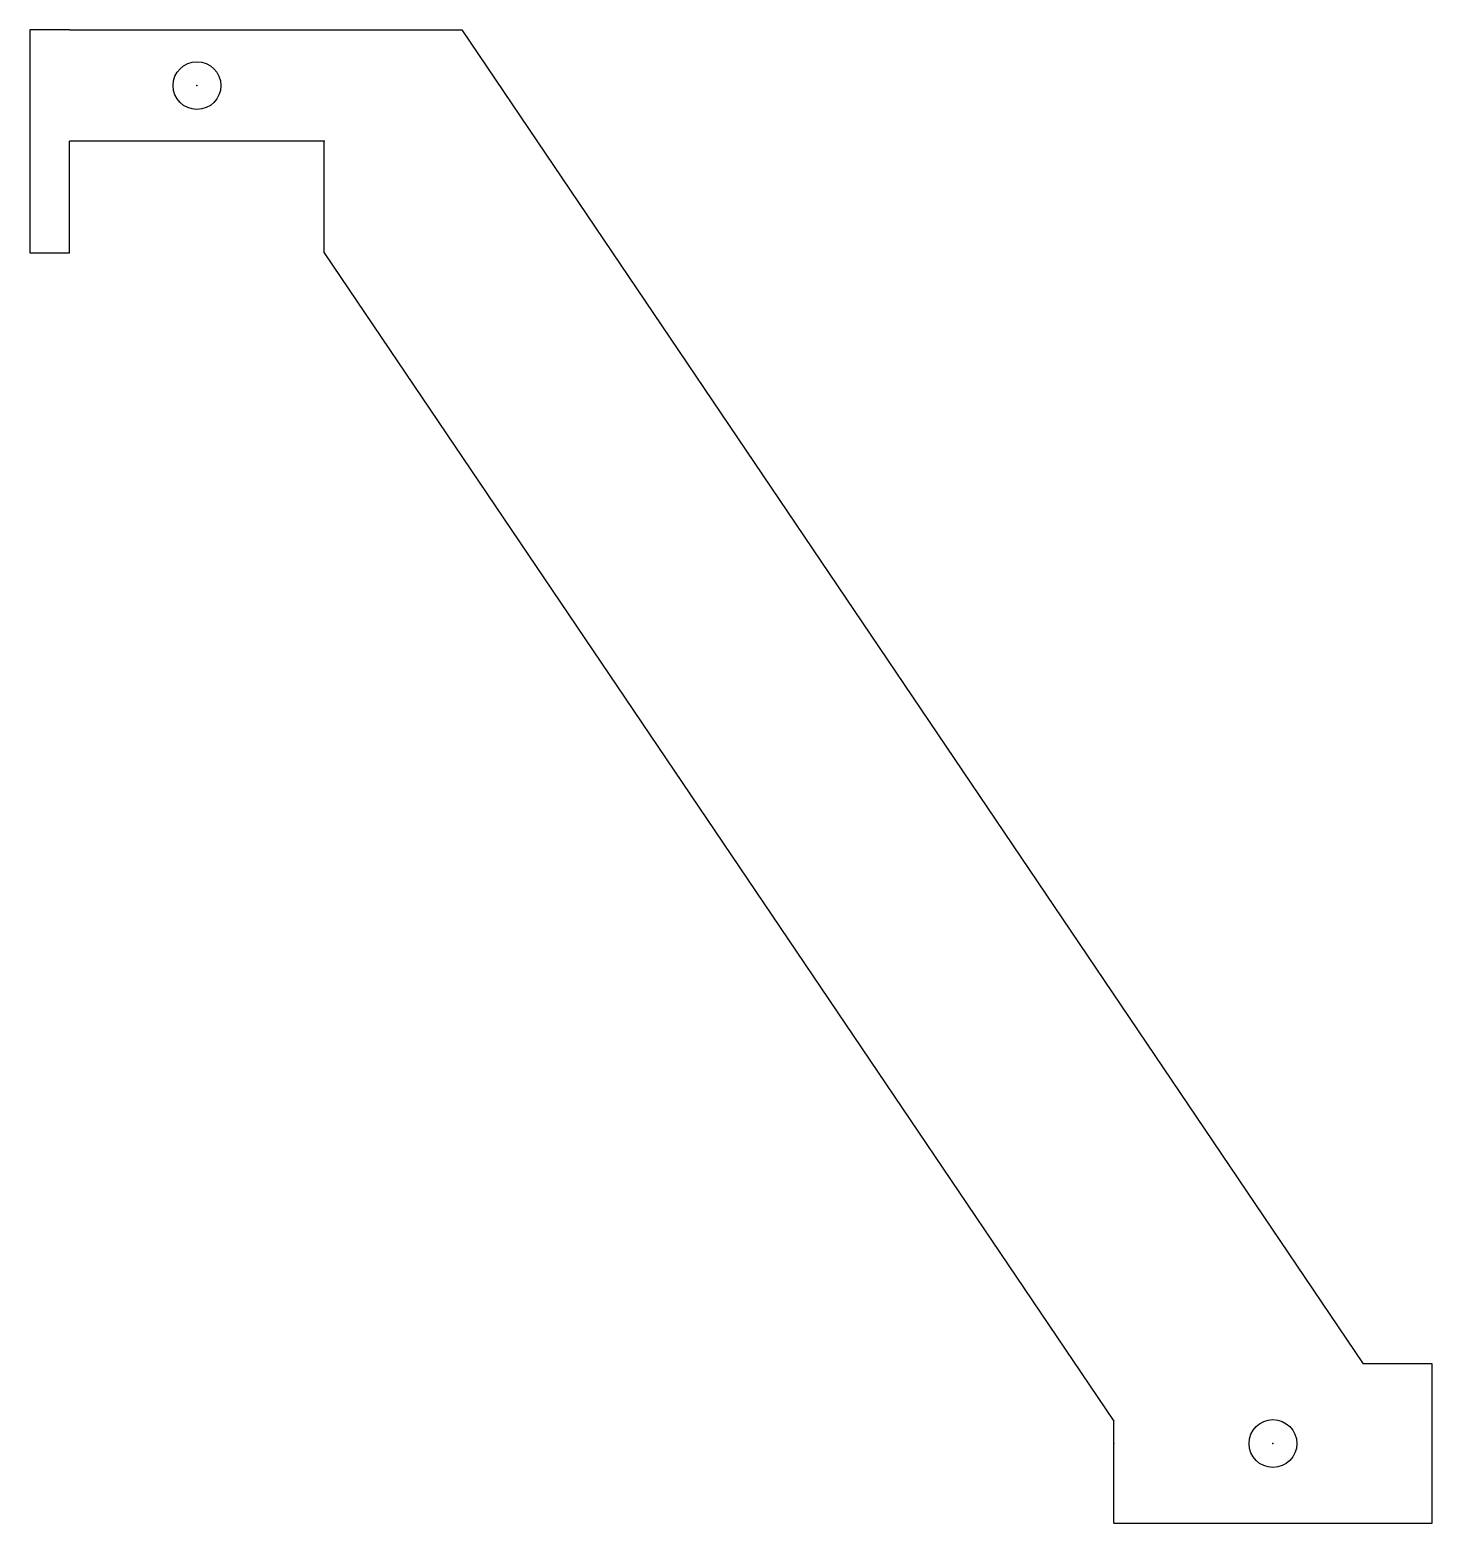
# Model space of a CAD drawing. Header units: centimetres. Extents: x -1.85 to 6.96, y -8.68 to 0.7.
import ezdxf

# ---------------------------------------------------------------- set-up
doc = ezdxf.new("R2010")
doc.units = ezdxf.units.CM
doc.header["$MEASUREMENT"] = 0
doc.layers.add('Pillar Right v17_Sketch1', color=7, linetype='Continuous')

msp = doc.modelspace()

# ---------------------------------------------------------------- linework, layer by layer
at = {"layer": 'Pillar Right v17_Sketch1'}
for p, q in [((-1.85, 0.7), (-1.85, -0.7)), ((-1.6, 0.7), (-1.85, 0.7)), ((-1.6, 0.7), (0, 0.7)), ((0, 0.7), (0.8643, 0.7)), ((0.8643, 0.7), (6.5273, -7.68)), ((0, 0), (-1.6, 0)), ((-1.6, -0.7), (-1.6, 0)), ((0, -0.7), (0, 0)), ((-1.85, -0.7), (-1.6, -0.7)), ((0, -0.7), (4.96, -8.0397)), ((6.96, -7.68), (6.5273, -7.68)), ((6.96, -8.68), (6.96, -7.68)), ((4.96, -8.68), (4.96, -8.0397)), ((4.96, -8.68), (6.96, -8.68))]:
    msp.add_line(p, q, dxfattribs=at)
for centre in [(-0.8, 0.35), (5.96, -8.18)]:
    msp.add_circle(centre, 0.15, dxfattribs=at)
for p in [(-0.8, 0.35), (0, 0), (4.96, -8.18), (5.96, -8.18), (5.96, -8.18)]:
    msp.add_point(p, dxfattribs=at)

doc.saveas('drawing.dxf')
